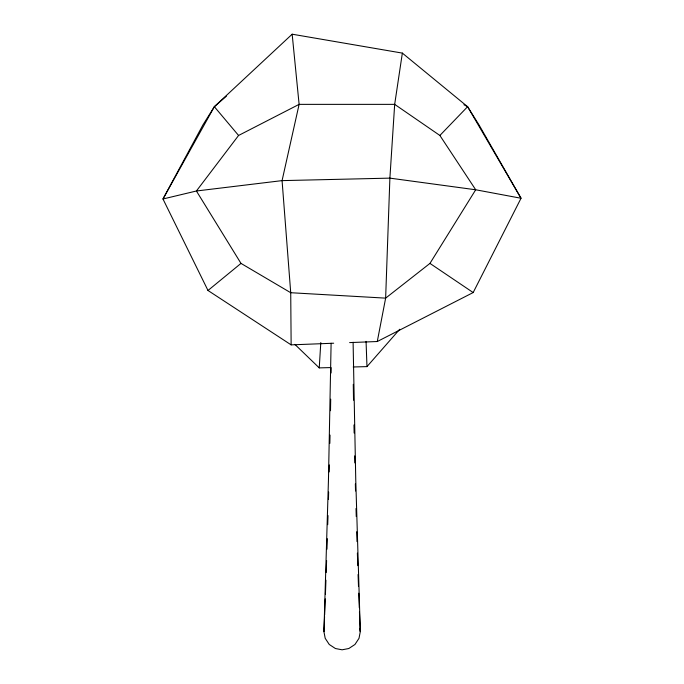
<?xml version="1.0" encoding="UTF-8"?>
<svg xmlns="http://www.w3.org/2000/svg" width="684" height="684" viewBox="0 0 684 684"><rect width="100%" height="100%" fill="white"/><g stroke="black" fill="none" stroke-linecap="round" stroke-linejoin="round"><path stroke-width="1.03" d="M331.107 343.257L328.457 479.929L323.925 631.614L325.199 638.309L329.252 644.473L335.416 648.526L342.111 649.8L348.797 648.526L354.962 644.473L359.014 638.309L360.288 631.614L355.757 479.929L353.098 342.257M331.065 373.011L331.116 367.992M330.705 399.157L330.509 410.725M330.03 435.101L329.85 443.394M329.175 471.934L329.346 464.923M328.653 492.027L328.457 499.294M327.995 515.574L327.721 524.654M327.303 538.667L326.969 549.218M326.601 560.529L326.191 572.585M325.935 580.143L325.43 594.131M325.259 598.851L324.643 614.831M324.233 628.134L323.925 631.614M324.567 616.669L323.934 631.435M330.911 367.573L319.24 367.889L320.805 342.547M333.672 343.214L291.136 344.873L207.996 290.486L162.972 198.993L202.917 124.941L214.348 106.695L292.162 34.2L402.354 53.104L394.677 104.361L389.889 178.131L385.639 298.138L377.277 341.521L349.627 342.599M377.277 341.521L473.174 292.555L521.028 198.257L479.022 124.941L467.608 106.695L402.354 53.104M226.395 96.17L214.348 106.695L162.972 198.993L196.411 190.998L282.073 180.619L389.889 178.131L475.705 189.776L521.028 198.257L467.608 106.695L463.897 104.729M429.954 263.4L475.705 189.776L439.88 135.466L394.677 104.361L299.113 104.361L238.571 135.466L196.411 190.998L240.99 263.4L290.726 292.718L385.639 298.138L429.954 263.4L473.174 292.555M353.183 366.983L366.975 366.615L399.712 329.269M439.88 135.466L467.608 106.695M207.996 290.486L240.99 263.4M294.864 344.368L319.24 367.889M214.348 106.695L238.571 135.466M292.162 34.2L299.113 104.361L282.073 180.619L290.726 292.718L291.136 344.873M360.288 631.614L359.989 628.314M360.28 631.435L359.459 611.923M359.288 607.64L358.749 593.208M366.06 341.376L366.975 366.615M358.502 586.385L358.083 574.509M357.373 553.108L357.783 565.659M356.706 531.733L357.005 541.583M356.253 516.574L356.022 508.511M355.535 490.984L355.347 483.896M354.654 455.886L354.816 462.914M354.141 433.032L353.979 424.952M353.525 400.2L353.286 384.322"/></g></svg>
